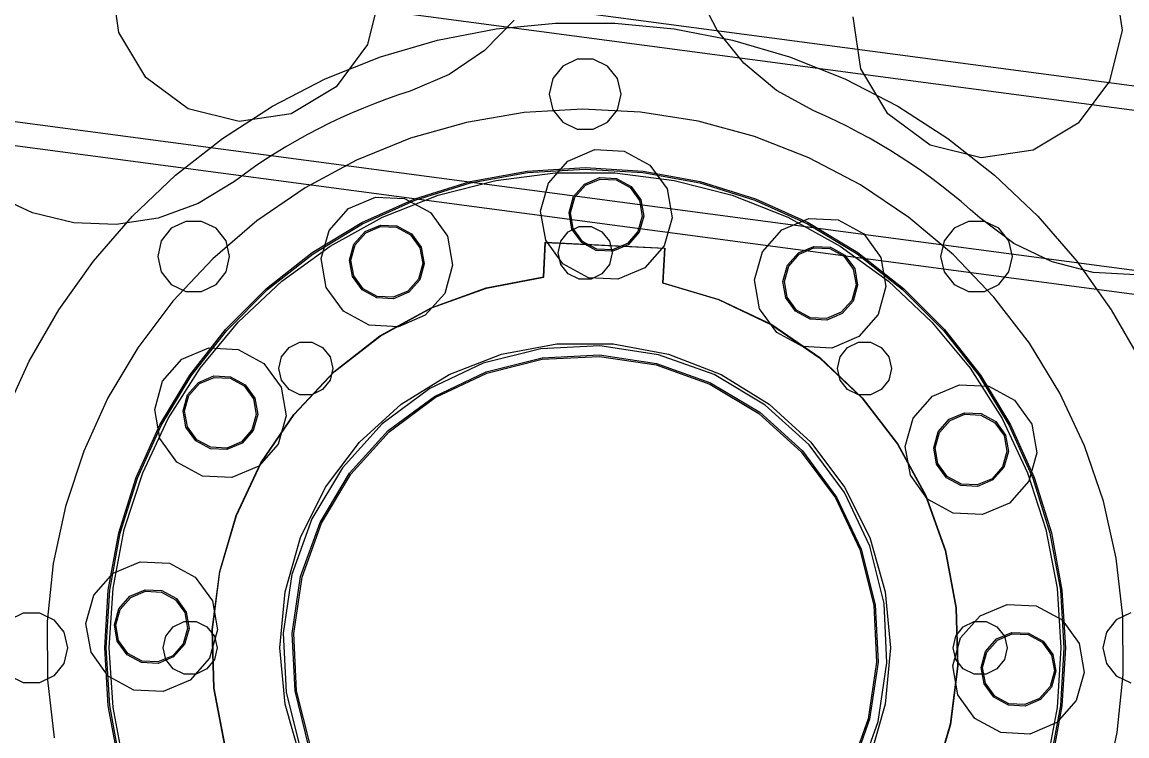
# Model space of a CAD drawing. Header units: millimetres. Extents: x -1970 to 59977, y -50268 to 6837.
# Drawn here: x 25940 to 26309.2, y 1695.6 to 1934.1 of the extents above; entities that cross this region are included whole.
import ezdxf

# ---------------------------------------------------------------- set-up
doc = ezdxf.new("R2010")
doc.units = ezdxf.units.MM
doc.layers.add('COTAS_P', color=1, linetype='Continuous', lineweight=0)
doc.layers.add('lateral_briquetadora', color=7, linetype='Continuous', lineweight=0)
doc.dimstyles.new('R19_100', dxfattribs={"dimtxt": 250, "dimasz": 150, "dimexe": 150, "dimexo": 80, "dimgap": 100, "dimtad": 1, "dimtih": 1, "dimtoh": 1, "dimdsep": 46, "dimcen": 0.09, "dimadec": 0, "dimazin": 0, "dimtfac": 1, "dimtdec": 4, "dimtofl": 0, "dimtmove": 0, "dimatfit": 3, "dimfxl": 1, "dimtolj": 1, "dimtzin": 0, "dimarcsym": 0})

# ---------------------------------------------------------------- blocks, each defined once
blk = doc.blocks.new('*D6')
at = {"layer": 'COTAS_P', "color": 0, "lineweight": -2, "transparency": 16777216}
for p, q in [((25128.19, 1262), (25128.19, 2232)), ((27628.19, 1262), (27628.19, 2232)), ((25278.19, 2082), (27478.19, 2082))]:
    blk.add_line(p, q, dxfattribs=at)
at = {"layer": 'COTAS_P', "color": 0, "transparency": 16777216}
for points in [[(25278.19, 2107), (25278.19, 2057), (25128.19, 2082)], [(27478.19, 2107), (27478.19, 2057), (27628.19, 2082)]]:
    blk.add_solid(points, dxfattribs=at)
at = {"layer": 'Defpoints', "color": 0, "transparency": 16777216}
for p in [(27628.19, 2082), (25128.19, 1182), (27628.19, 1182)]:
    blk.add_point(p, dxfattribs=at)

msp = doc.modelspace()

# ---------------------------------------------------------------- linework, layer by layer
at = {"layer": 'lateral_briquetadora'}
for p, q in [((27123.191, 1804.947), (25376.879, 2036.782)), ((27122.138, 1797.017), (25375.827, 2028.852)), ((27115.163, 1744.478), (25368.852, 1976.313)), ((27114.11, 1736.548), (25367.799, 1968.382)), ((25972.391, 1930.662), (25969.814, 1948.03)), ((26305.081, 1948.801), (26307.657, 1931.433)), ((26059.706, 1943.614), (26055.44, 1926.582)), ((26172.337, 1931.428), (26165.762, 1944.029)), ((26104.483, 1934.762), (26094.534, 1924.612)), ((26220.342, 1918.481), (26217.765, 1935.849)), ((26078.913, 1928.109), (26098.443, 1931.873)), ((26098.443, 1931.873), (26118.242, 1933.763)), ((26118.242, 1933.763), (26138.131, 1933.763)), ((26138.131, 1933.763), (26157.93, 1931.873)), ((26157.93, 1931.873), (26177.46, 1928.109)), ((26181.243, 1920.352), (26172.337, 1931.428)), ((26307.657, 1931.433), (26303.391, 1914.401)), ((25981.417, 1915.602), (25972.391, 1930.662)), ((26059.829, 1922.505), (26078.913, 1928.109)), ((26177.46, 1928.109), (26196.544, 1922.505)), ((26055.44, 1926.582), (26044.98, 1912.48)), ((26094.534, 1924.612), (26082.796, 1916.598)), ((26041.365, 1915.113), (26059.829, 1922.505)), ((26125.516, 1921.699), (26120.705, 1919.382)), ((26130.857, 1921.699), (26125.516, 1921.699)), ((26135.668, 1919.382), (26130.857, 1921.699)), ((26192.139, 1911.227), (26181.243, 1920.352)), ((26196.544, 1922.505), (26215.008, 1915.113)), ((26082.796, 1916.598), (26069.72, 1911.029)), ((26120.705, 1919.382), (26117.375, 1915.207)), ((26138.998, 1915.207), (26135.668, 1919.382)), ((26229.368, 1903.421), (26220.342, 1918.481)), ((25995.52, 1905.143), (25981.417, 1915.602)), ((26023.687, 1905.999), (26041.365, 1915.113)), ((26044.98, 1912.48), (26029.92, 1903.453)), ((26117.375, 1915.207), (26116.187, 1910)), ((26140.187, 1910), (26138.998, 1915.207)), ((26215.008, 1915.113), (26232.687, 1905.999)), ((26303.391, 1914.401), (26292.931, 1900.299)), ((26065.781, 1909.744), (26061.869, 1908.377)), ((26069.72, 1911.029), (26065.781, 1909.744)), ((26116.187, 1910), (26117.375, 1904.793)), ((26138.998, 1904.793), (26140.187, 1910)), ((26204.605, 1904.402), (26192.139, 1911.227)), ((26012.552, 1900.877), (25995.52, 1905.143)), ((26006.955, 1895.246), (26023.687, 1905.999)), ((26054.138, 1905.393), (26050.322, 1903.779)), ((26057.988, 1906.926), (26054.138, 1905.393)), ((26061.869, 1908.377), (26057.988, 1906.926)), ((26232.687, 1905.999), (26249.418, 1895.246)), ((26029.92, 1903.453), (26012.552, 1900.877)), ((26046.54, 1902.084), (26042.796, 1900.31)), ((26050.322, 1903.779), (26046.54, 1902.084)), ((26107.817, 1903.844), (26088.6, 1900.593)), ((26127.273, 1904.998), (26107.817, 1903.844)), ((26117.375, 1904.793), (26120.705, 1900.618)), ((26146.739, 1904.041), (26127.273, 1904.998)), ((26135.668, 1900.618), (26138.998, 1904.793)), ((26165.988, 1900.986), (26146.739, 1904.041)), ((26208.4, 1902.738), (26204.605, 1904.402)), ((26212.159, 1900.993), (26208.4, 1902.738)), ((26243.471, 1892.962), (26229.368, 1903.421)), ((26039.09, 1898.456), (26035.425, 1896.523)), ((26042.796, 1900.31), (26039.09, 1898.456)), ((26088.6, 1900.593), (26069.847, 1895.284)), ((26120.705, 1900.618), (26125.516, 1898.301)), ((26125.516, 1898.301), (26130.857, 1898.301)), ((26130.857, 1898.301), (26135.668, 1900.618)), ((26184.794, 1895.867), (26165.988, 1900.986)), ((26215.879, 1899.169), (26212.159, 1900.993)), ((26219.56, 1897.267), (26215.879, 1899.169)), ((26292.931, 1900.299), (26277.871, 1891.272)), ((25991.321, 1882.952), (26006.955, 1895.246)), ((26031.801, 1894.514), (26028.221, 1892.427)), ((26035.425, 1896.523), (26031.801, 1894.514)), ((26069.847, 1895.284), (26051.778, 1887.978)), ((26202.936, 1888.745), (26184.794, 1895.867)), ((26223.2, 1895.286), (26219.56, 1897.267)), ((26226.797, 1893.229), (26223.2, 1895.286)), ((26249.418, 1895.246), (26265.052, 1882.952)), ((26028.221, 1892.427), (26024.686, 1890.265)), ((26122.445, 1887.678), (26131.464, 1891.488)), ((26131.464, 1891.488), (26141.243, 1891.008)), ((26141.243, 1891.008), (26149.846, 1886.332)), ((26230.349, 1891.096), (26226.797, 1893.229)), ((26233.855, 1888.887), (26230.349, 1891.096)), ((26260.503, 1888.696), (26243.471, 1892.962)), ((26277.871, 1891.272), (26260.503, 1888.696)), ((26021.198, 1888.029), (26017.758, 1885.719)), ((26024.686, 1890.265), (26021.198, 1888.029)), ((26051.778, 1887.978), (26034.605, 1878.761)), ((26115.972, 1880.332), (26122.445, 1887.678)), ((26220.202, 1879.704), (26202.936, 1888.745)), ((26237.314, 1886.605), (26233.855, 1888.887)), ((25976.926, 1869.227), (25991.321, 1882.952)), ((26014.368, 1883.336), (26011.029, 1880.882)), ((26017.758, 1885.719), (26014.368, 1883.336)), ((26089.776, 1880.836), (26108.84, 1884.33)), ((26089.896, 1880.351), (26108.901, 1883.833)), ((26098.393, 1881.184), (26118.203, 1883.686)), ((26108.84, 1884.33), (26128.187, 1885.5)), ((26108.901, 1883.833), (26128.187, 1885)), ((26118.203, 1883.686), (26138.17, 1883.686)), ((26128.187, 1885.5), (26147.533, 1884.33)), ((26128.187, 1885), (26147.472, 1883.833)), ((26138.17, 1883.686), (26157.98, 1881.184)), ((26147.472, 1883.833), (26166.477, 1880.351)), ((26147.533, 1884.33), (26166.597, 1880.836)), ((26149.846, 1886.332), (26155.567, 1878.387)), ((26240.723, 1884.25), (26237.314, 1886.605)), ((26244.082, 1881.823), (26240.723, 1884.25)), ((26265.052, 1882.952), (26279.447, 1869.227)), ((26011.029, 1880.882), (25998.885, 1873.497)), ((26071.272, 1875.07), (26089.776, 1880.836)), ((26071.45, 1874.603), (26089.896, 1880.351)), ((26079.053, 1876.218), (26098.393, 1881.184)), ((26113.328, 1870.905), (26115.972, 1880.332)), ((26124.319, 1875.795), (26127.997, 1879.969)), ((26124.758, 1875.556), (26128.289, 1879.563)), ((26127.997, 1879.969), (26133.121, 1882.134)), ((26128.289, 1879.563), (26133.208, 1881.641)), ((26133.121, 1882.134), (26138.678, 1881.861)), ((26133.208, 1881.641), (26138.542, 1881.379)), ((26138.542, 1881.379), (26143.235, 1878.829)), ((26138.678, 1881.861), (26143.565, 1879.204)), ((26157.98, 1881.184), (26177.32, 1876.218)), ((26166.477, 1880.351), (26184.923, 1874.603)), ((26166.597, 1880.836), (26185.101, 1875.07)), ((26236.389, 1868.848), (26220.202, 1879.704)), ((26247.388, 1879.325), (26244.082, 1881.823)), ((26250.64, 1876.757), (26247.388, 1879.325)), ((25943.482, 1870.421), (25930.595, 1876.416)), ((26034.605, 1878.761), (26018.529, 1867.742)), ((26049.079, 1871.832), (26058.098, 1875.643)), ((26058.098, 1875.643), (26067.878, 1875.162)), ((26060.488, 1868.868), (26079.053, 1876.218)), ((26122.816, 1870.439), (26124.319, 1875.795)), ((26123.316, 1870.414), (26124.758, 1875.556)), ((26143.235, 1878.829), (26146.355, 1874.495)), ((26143.565, 1879.204), (26146.816, 1874.69)), ((26155.567, 1878.387), (26157.275, 1868.746)), ((26177.32, 1876.218), (26195.885, 1868.868)), ((26253.837, 1874.121), (26250.64, 1876.757)), ((25998.885, 1873.497), (25985.535, 1868.624)), ((26053.599, 1867.116), (26071.272, 1875.07)), ((26053.831, 1866.673), (26071.45, 1874.603)), ((26067.878, 1875.162), (26076.48, 1870.486)), ((26146.355, 1874.495), (26147.287, 1869.237)), ((26146.816, 1874.69), (26147.786, 1869.212)), ((26184.923, 1874.603), (26202.542, 1866.673)), ((26185.101, 1875.07), (26202.775, 1867.116)), ((26256.977, 1871.417), (26253.837, 1874.121)), ((25957.29, 1867.056), (25943.482, 1870.421)), ((25963.901, 1854.195), (25976.926, 1869.227)), ((25985.535, 1868.624), (25971.489, 1866.449)), ((26042.606, 1864.486), (26049.079, 1871.832)), ((26042.99, 1859.248), (26060.488, 1868.868)), ((26076.48, 1870.486), (26082.201, 1862.541)), ((26115.036, 1861.264), (26113.328, 1870.905)), ((26123.787, 1864.961), (26122.816, 1870.439)), ((26124.247, 1865.156), (26123.316, 1870.414)), ((26147.287, 1869.237), (26145.845, 1864.095)), ((26147.786, 1869.212), (26146.284, 1863.856)), ((26157.275, 1868.746), (26154.63, 1859.319)), ((26193.905, 1864.718), (26202.924, 1868.528)), ((26195.885, 1868.868), (26213.383, 1859.248)), ((26202.924, 1868.528), (26212.703, 1868.047)), ((26251.307, 1856.306), (26236.389, 1868.848)), ((26260.059, 1868.648), (26256.977, 1871.417)), ((26271.42, 1860.109), (26260.059, 1868.648)), ((26279.447, 1869.227), (26292.472, 1854.195)), ((25971.489, 1866.449), (25957.29, 1867.056)), ((25989.89, 1865.197), (25986.56, 1861.021)), ((25994.702, 1867.514), (25989.89, 1865.197)), ((26000.042, 1867.514), (25994.702, 1867.514)), ((26004.854, 1865.197), (26000.042, 1867.514)), ((26018.529, 1867.742), (26003.739, 1855.049)), ((26008.183, 1861.021), (26004.854, 1865.197)), ((26037.012, 1857.089), (26053.599, 1867.116)), ((26037.296, 1856.677), (26053.831, 1866.673)), ((26039.962, 1855.059), (26042.606, 1864.486)), ((26054.631, 1864.123), (26059.755, 1866.288)), ((26054.923, 1863.718), (26059.843, 1865.796)), ((26059.755, 1866.288), (26065.312, 1866.015)), ((26059.843, 1865.796), (26065.177, 1865.534)), ((26065.177, 1865.534), (26069.869, 1862.983)), ((26065.312, 1866.015), (26070.199, 1863.359)), ((26122.575, 1864.036), (26126.184, 1865.774)), ((26127.038, 1860.447), (26123.787, 1864.961)), ((26127.368, 1860.822), (26124.247, 1865.156)), ((26126.184, 1865.774), (26130.189, 1865.774)), ((26130.189, 1865.774), (26133.798, 1864.036)), ((26187.432, 1857.372), (26193.905, 1864.718)), ((26202.542, 1866.673), (26219.077, 1856.677)), ((26202.775, 1867.116), (26219.361, 1857.089)), ((26212.703, 1868.047), (26221.305, 1863.372)), ((26251.519, 1865.197), (26248.19, 1861.021)), ((26256.331, 1867.514), (26251.519, 1865.197)), ((26261.672, 1867.514), (26256.331, 1867.514)), ((26266.483, 1865.197), (26261.672, 1867.514)), ((26269.813, 1861.021), (26266.483, 1865.197)), ((25986.56, 1861.021), (25985.372, 1855.815)), ((26009.372, 1855.815), (26008.183, 1861.021)), ((26050.953, 1859.949), (26054.631, 1864.123)), ((26051.392, 1859.711), (26054.923, 1863.718)), ((26069.869, 1862.983), (26072.99, 1858.65)), ((26070.199, 1863.359), (26073.45, 1858.844)), ((26082.201, 1862.541), (26083.909, 1852.9)), ((26120.757, 1853.319), (26115.036, 1861.264)), ((26119.187, 1857), (26120.078, 1860.905)), ((26120.078, 1860.905), (26122.575, 1864.036)), ((26132.06, 1858.271), (26127.368, 1860.822)), ((26133.798, 1864.036), (26136.295, 1860.905)), ((26136.295, 1860.905), (26137.187, 1857)), ((26145.845, 1864.095), (26142.314, 1860.088)), ((26146.284, 1863.856), (26142.606, 1859.682)), ((26221.305, 1863.372), (26227.027, 1855.426)), ((26248.19, 1861.021), (26247.001, 1855.815)), ((26271.001, 1855.815), (26269.813, 1861.021)), ((26026.836, 1847.512), (26042.99, 1859.248)), ((26049.451, 1854.593), (26050.953, 1859.949)), ((26049.95, 1854.569), (26051.392, 1859.711)), ((26072.99, 1858.65), (26073.921, 1853.391)), ((26073.45, 1858.844), (26074.42, 1853.366)), ((26114.253, 1848.969), (26114.823, 1860.569)), ((26114.348, 1848.879), (26114.918, 1860.464)), ((26114.823, 1860.569), (26154.774, 1858.606)), ((26114.918, 1860.464), (26154.67, 1858.511)), ((26131.925, 1857.79), (26127.038, 1860.447)), ((26137.482, 1857.517), (26131.925, 1857.79)), ((26137.394, 1858.009), (26132.06, 1858.271)), ((26142.314, 1860.088), (26137.394, 1858.009)), ((26142.606, 1859.682), (26137.482, 1857.517)), ((26154.63, 1859.319), (26148.158, 1851.973)), ((26154.67, 1858.511), (26154.1, 1846.927)), ((26154.774, 1858.606), (26154.204, 1847.007)), ((26184.787, 1847.945), (26187.432, 1857.372)), ((26199.456, 1857.009), (26204.581, 1859.173)), ((26199.748, 1856.603), (26204.668, 1858.681)), ((26204.581, 1859.173), (26210.137, 1858.9)), ((26204.668, 1858.681), (26210.002, 1858.419)), ((26210.002, 1858.419), (26214.694, 1855.869)), ((26210.137, 1858.9), (26215.025, 1856.244)), ((26213.383, 1859.248), (26229.537, 1847.512)), ((26284.229, 1853.95), (26271.42, 1860.109)), ((25952.365, 1837.994), (25963.901, 1854.195)), ((25985.372, 1855.815), (25986.56, 1850.608)), ((26003.739, 1855.049), (25990.407, 1840.831)), ((26008.183, 1850.608), (26009.372, 1855.815)), ((26021.755, 1845.136), (26037.012, 1857.089)), ((26022.087, 1844.762), (26037.296, 1856.677)), ((26041.67, 1845.418), (26039.962, 1855.059)), ((26050.421, 1849.115), (26049.451, 1854.593)), ((26050.881, 1849.31), (26049.95, 1854.569)), ((26120.078, 1853.095), (26119.187, 1857)), ((26137.187, 1857), (26136.295, 1853.095)), ((26195.778, 1852.835), (26199.456, 1857.009)), ((26196.218, 1852.596), (26199.748, 1856.603)), ((26214.694, 1855.869), (26217.815, 1851.535)), ((26215.025, 1856.244), (26218.276, 1851.729)), ((26219.077, 1856.677), (26234.286, 1844.762)), ((26219.361, 1857.089), (26234.618, 1845.136)), ((26227.027, 1855.426), (26228.734, 1845.786)), ((26247.001, 1855.815), (26248.19, 1850.608)), ((26264.782, 1842.225), (26251.307, 1856.306)), ((26269.813, 1850.608), (26271.001, 1855.815)), ((26297.994, 1850.409), (26284.229, 1853.95)), ((26292.472, 1854.195), (26304.009, 1837.994)), ((25986.56, 1850.608), (25989.89, 1846.433)), ((26004.854, 1846.433), (26008.183, 1850.608)), ((26073.921, 1853.391), (26072.479, 1848.249)), ((26074.42, 1853.366), (26072.918, 1848.01)), ((26083.909, 1852.9), (26081.265, 1843.473)), ((26122.575, 1849.964), (26120.078, 1853.095)), ((26129.359, 1848.643), (26120.757, 1853.319)), ((26126.184, 1848.226), (26122.575, 1849.964)), ((26133.798, 1849.964), (26130.189, 1848.226)), ((26136.295, 1853.095), (26133.798, 1849.964)), ((26148.158, 1851.973), (26139.139, 1848.163)), ((26194.276, 1847.478), (26195.778, 1852.835)), ((26194.775, 1847.454), (26196.218, 1852.596)), ((26217.815, 1851.535), (26218.746, 1846.276)), ((26218.276, 1851.729), (26219.246, 1846.252)), ((26248.19, 1850.608), (26251.519, 1846.433)), ((26266.483, 1846.433), (26269.813, 1850.608)), ((26312.184, 1849.621), (26297.994, 1850.409)), ((25989.89, 1846.433), (25994.702, 1844.116)), ((26000.042, 1844.116), (26004.854, 1846.433)), ((26012.281, 1833.843), (26026.836, 1847.512)), ((26053.672, 1844.601), (26050.421, 1849.115)), ((26054.002, 1844.976), (26050.881, 1849.31)), ((26072.479, 1848.249), (26068.948, 1844.242)), ((26072.918, 1848.01), (26069.24, 1843.836)), ((26095.084, 1845.278), (26114.253, 1848.969)), ((26095.183, 1845.201), (26114.348, 1848.879)), ((26130.189, 1848.226), (26126.184, 1848.226)), ((26139.139, 1848.163), (26129.359, 1848.643)), ((26154.1, 1846.927), (26172.813, 1841.388)), ((26154.204, 1847.007), (26172.919, 1841.454)), ((26186.495, 1838.304), (26184.787, 1847.945)), ((26195.246, 1842.001), (26194.276, 1847.478)), ((26195.707, 1842.195), (26194.775, 1847.454)), ((26218.746, 1846.276), (26217.304, 1841.134)), ((26219.246, 1846.252), (26217.743, 1840.895)), ((26229.537, 1847.512), (26244.093, 1833.843)), ((26251.519, 1846.433), (26256.331, 1844.116)), ((26261.672, 1844.116), (26266.483, 1846.433)), ((25994.702, 1844.116), (26000.042, 1844.116)), ((26008.051, 1831.431), (26021.755, 1845.136)), ((26008.425, 1831.1), (26022.087, 1844.762)), ((26047.391, 1837.473), (26041.67, 1845.418)), ((26058.559, 1841.944), (26053.672, 1844.601)), ((26058.694, 1842.426), (26054.002, 1844.976)), ((26064.028, 1842.164), (26058.694, 1842.426)), ((26068.948, 1844.242), (26064.028, 1842.164)), ((26069.24, 1843.836), (26064.116, 1841.671)), ((26081.265, 1843.473), (26074.792, 1836.127)), ((26076.725, 1838.641), (26095.084, 1845.278)), ((26076.827, 1838.577), (26095.183, 1845.201)), ((26228.734, 1845.786), (26226.09, 1836.358)), ((26234.286, 1844.762), (26247.948, 1831.1)), ((26234.618, 1845.136), (26248.323, 1831.431)), ((26256.331, 1844.116), (26261.672, 1844.116)), ((25990.407, 1840.831), (25978.692, 1825.256)), ((26064.116, 1841.671), (26058.559, 1841.944)), ((26059.627, 1829.222), (26076.725, 1838.641)), ((26172.813, 1841.388), (26190.431, 1832.996)), ((26172.919, 1841.454), (26190.539, 1833.05)), ((26198.497, 1837.486), (26195.246, 1842.001)), ((26198.828, 1837.861), (26195.707, 1842.195)), ((26217.304, 1841.134), (26213.773, 1837.127)), ((26217.743, 1840.895), (26214.066, 1836.721)), ((26276.656, 1826.769), (26264.782, 1842.225)), ((25942.42, 1820.769), (25952.365, 1837.994)), ((26055.994, 1832.797), (26047.391, 1837.473)), ((26059.729, 1829.169), (26076.827, 1838.577)), ((26074.792, 1836.127), (26065.773, 1832.317)), ((26192.217, 1830.358), (26186.495, 1838.304)), ((26203.385, 1834.83), (26198.497, 1837.486)), ((26203.52, 1835.311), (26198.828, 1837.861)), ((26208.854, 1835.049), (26203.52, 1835.311)), ((26213.773, 1837.127), (26208.854, 1835.049)), ((26214.066, 1836.721), (26208.941, 1834.557)), ((26226.09, 1836.358), (26219.617, 1829.012)), ((26304.009, 1837.994), (26313.953, 1820.769)), ((25996.098, 1816.174), (26008.051, 1831.431)), ((25999.553, 1818.458), (26012.281, 1833.843)), ((26065.773, 1832.317), (26055.994, 1832.797)), ((26190.431, 1832.996), (26206.524, 1821.958)), ((26190.539, 1833.05), (26206.631, 1822)), ((26208.941, 1834.557), (26203.385, 1834.83)), ((26244.093, 1833.843), (26256.82, 1818.458)), ((26248.323, 1831.431), (26260.275, 1816.174)), ((25996.509, 1815.89), (26008.425, 1831.1)), ((26044.208, 1817.25), (26059.627, 1829.222)), ((26044.31, 1817.208), (26059.729, 1829.169)), ((26200.819, 1825.683), (26192.217, 1830.358)), ((26219.617, 1829.012), (26210.598, 1825.202)), ((26247.948, 1831.1), (26259.864, 1815.89)), ((25978.692, 1825.256), (25968.728, 1808.505)), ((25993.465, 1821.427), (26002.484, 1825.237)), ((26002.484, 1825.237), (26012.264, 1824.757)), ((26012.264, 1824.757), (26020.866, 1820.081)), ((26026.74, 1822.243), (26029.237, 1825.375)), ((26029.237, 1825.375), (26032.846, 1827.112)), ((26032.846, 1827.112), (26036.851, 1827.112)), ((26036.851, 1827.112), (26040.46, 1825.375)), ((26040.46, 1825.375), (26042.957, 1822.243)), ((26113.367, 1824.907), (26094.161, 1820.096)), ((26100.273, 1823.106), (26118.775, 1826.565)), ((26133.142, 1825.878), (26113.367, 1824.907)), ((26118.775, 1826.565), (26137.598, 1826.565)), ((26152.728, 1822.973), (26133.142, 1825.878)), ((26137.598, 1826.565), (26156.1, 1823.106)), ((26210.598, 1825.202), (26200.819, 1825.683)), ((26213.416, 1822.243), (26215.913, 1825.375)), ((26215.913, 1825.375), (26219.522, 1827.112)), ((26219.522, 1827.112), (26223.527, 1827.112)), ((26223.527, 1827.112), (26227.136, 1825.375)), ((26227.136, 1825.375), (26229.633, 1822.243)), ((26286.789, 1810.12), (26276.656, 1826.769)), ((25934.158, 1802.677), (25942.42, 1820.769)), ((25986.992, 1814.081), (25993.465, 1821.427)), ((26025.848, 1818.338), (26026.74, 1822.243)), ((26042.957, 1822.243), (26043.848, 1818.338)), ((26082.721, 1816.307), (26100.273, 1823.106)), ((26095.171, 1817.271), (26113.807, 1821.939)), ((26095.34, 1816.801), (26113.88, 1821.445)), ((26113.807, 1821.939), (26132.995, 1822.882)), ((26113.88, 1821.445), (26132.971, 1822.383)), ((26132.971, 1822.383), (26151.877, 1819.578)), ((26132.995, 1822.882), (26151.999, 1820.063)), ((26171.37, 1816.303), (26152.728, 1822.973)), ((26156.1, 1823.106), (26173.652, 1816.307)), ((26206.524, 1821.958), (26220.697, 1808.543)), ((26206.631, 1822), (26220.803, 1808.575)), ((26212.525, 1818.338), (26213.416, 1822.243)), ((26229.633, 1822.243), (26230.525, 1818.338)), ((25988.854, 1801.599), (25999.553, 1818.458)), ((26020.866, 1820.081), (26026.587, 1812.136)), ((26026.74, 1814.433), (26025.848, 1818.338)), ((26030.845, 1803.02), (26044.208, 1817.25)), ((26030.946, 1802.987), (26044.31, 1817.208)), ((26043.848, 1818.338), (26042.957, 1814.433)), ((26094.161, 1820.096), (26076.262, 1811.631)), ((26077.805, 1809.057), (26095.171, 1817.271)), ((26078.062, 1808.629), (26095.34, 1816.801)), ((26151.877, 1819.578), (26169.873, 1813.139)), ((26151.999, 1820.063), (26170.087, 1813.591)), ((26213.416, 1814.433), (26212.525, 1818.338)), ((26230.525, 1818.338), (26229.633, 1814.433)), ((26256.82, 1818.458), (26267.519, 1801.599)), ((25984.348, 1804.654), (25986.992, 1814.081)), ((25986.071, 1799.588), (25996.098, 1816.174)), ((25986.514, 1799.356), (25996.509, 1815.89)), ((25995.339, 1809.544), (25999.017, 1813.718)), ((25995.778, 1809.305), (25999.309, 1813.312)), ((25999.017, 1813.718), (26004.141, 1815.883)), ((25999.309, 1813.312), (26004.229, 1815.39)), ((26004.141, 1815.883), (26009.698, 1815.61)), ((26004.229, 1815.39), (26009.563, 1815.128)), ((26009.563, 1815.128), (26014.255, 1812.578)), ((26009.698, 1815.61), (26014.585, 1812.953)), ((26014.585, 1812.953), (26017.836, 1808.439)), ((26029.237, 1811.302), (26026.74, 1814.433)), ((26042.957, 1814.433), (26040.46, 1811.302)), ((26066.718, 1806.398), (26082.721, 1816.307)), ((26169.873, 1813.139), (26186.267, 1803.313)), ((26170.087, 1813.591), (26186.565, 1803.714)), ((26188.352, 1806.124), (26171.37, 1816.303)), ((26173.652, 1816.307), (26189.655, 1806.398)), ((26215.913, 1811.302), (26213.416, 1814.433)), ((26229.633, 1814.433), (26227.136, 1811.302)), ((26244.31, 1809.104), (26253.329, 1812.914)), ((26253.329, 1812.914), (26263.108, 1812.433)), ((26259.864, 1815.89), (26269.86, 1799.356)), ((26260.275, 1816.174), (26270.302, 1799.588)), ((25993.837, 1804.188), (25995.339, 1809.544)), ((25994.336, 1804.163), (25995.778, 1809.305)), ((26014.255, 1812.578), (26017.376, 1808.244)), ((26026.587, 1812.136), (26028.295, 1802.495)), ((26032.846, 1809.564), (26029.237, 1811.302)), ((26036.851, 1809.564), (26032.846, 1809.564)), ((26040.46, 1811.302), (26036.851, 1809.564)), ((26076.262, 1811.631), (26060.359, 1799.836)), ((26219.522, 1809.564), (26215.913, 1811.302)), ((26223.527, 1809.564), (26219.522, 1809.564)), ((26227.136, 1811.302), (26223.527, 1809.564)), ((26237.837, 1801.758), (26244.31, 1809.104)), ((26263.108, 1812.433), (26271.711, 1807.758)), ((26295.062, 1792.473), (26286.789, 1810.12)), ((25968.728, 1808.505), (25960.635, 1790.775)), ((26017.376, 1808.244), (26018.307, 1802.985)), ((26017.836, 1808.439), (26018.807, 1802.961)), ((26052.808, 1793.717), (26066.718, 1806.398)), ((26062.374, 1797.613), (26077.805, 1809.057)), ((26062.71, 1797.243), (26078.062, 1808.629)), ((26203.023, 1792.827), (26188.352, 1806.124)), ((26189.655, 1806.398), (26203.565, 1793.717)), ((26220.697, 1808.543), (26232.603, 1793.08)), ((26220.803, 1808.575), (26232.707, 1793.103)), ((26271.711, 1807.758), (26277.432, 1799.812)), ((25986.056, 1795.013), (25984.348, 1804.654)), ((25994.807, 1798.71), (25993.837, 1804.188)), ((25995.267, 1798.904), (25994.336, 1804.163)), ((26018.307, 1802.985), (26016.865, 1797.843)), ((26018.807, 1802.961), (26017.304, 1797.605)), ((26019.865, 1786.879), (26030.845, 1803.02)), ((26019.966, 1786.854), (26030.946, 1802.987)), ((26028.295, 1802.495), (26025.651, 1793.068)), ((26186.267, 1803.313), (26200.429, 1790.477)), ((26186.565, 1803.714), (26200.8, 1790.813)), ((26235.193, 1792.331), (26237.837, 1801.758)), ((26249.862, 1801.395), (26254.986, 1803.559)), ((26250.154, 1800.989), (26255.073, 1803.067)), ((26254.986, 1803.559), (26260.543, 1803.286)), ((26255.073, 1803.067), (26260.407, 1802.805)), ((26260.407, 1802.805), (26265.1, 1800.255)), ((26260.543, 1803.286), (26265.43, 1800.63)), ((25978.116, 1781.914), (25986.071, 1799.588)), ((25978.584, 1781.737), (25986.514, 1799.356)), ((25980.352, 1783.532), (25988.854, 1801.599)), ((25998.058, 1794.196), (25994.807, 1798.71)), ((25998.388, 1794.571), (25995.267, 1798.904)), ((26060.359, 1799.836), (26047.063, 1785.166)), ((26246.184, 1797.221), (26249.862, 1801.395)), ((26246.623, 1796.982), (26250.154, 1800.989)), ((26265.1, 1800.255), (26268.22, 1795.921)), ((26265.43, 1800.63), (26268.681, 1796.115)), ((26267.519, 1801.599), (26276.021, 1783.532)), ((26269.86, 1799.356), (26277.789, 1781.737)), ((26270.302, 1799.588), (26278.257, 1781.914)), ((26277.432, 1799.812), (26279.14, 1790.172)), ((25991.777, 1787.068), (25986.056, 1795.013)), ((26003.08, 1792.02), (25998.388, 1794.571)), ((26016.865, 1797.843), (26013.334, 1793.836)), ((26017.304, 1797.605), (26013.626, 1793.431)), ((26049.472, 1783.379), (26062.374, 1797.613)), ((26049.874, 1783.081), (26062.71, 1797.243)), ((26244.681, 1791.864), (26246.184, 1797.221)), ((26245.181, 1791.84), (26246.623, 1796.982)), ((26268.22, 1795.921), (26269.152, 1790.662)), ((26268.681, 1796.115), (26269.651, 1790.638)), ((25960.635, 1790.775), (25954.505, 1772.274)), ((26002.945, 1791.539), (25998.058, 1794.196)), ((26008.502, 1791.266), (26002.945, 1791.539)), ((26008.415, 1791.758), (26003.08, 1792.02)), ((26013.334, 1793.836), (26008.415, 1791.758)), ((26013.626, 1793.431), (26008.502, 1791.266)), ((26025.651, 1793.068), (26019.178, 1785.722)), ((26041.464, 1778.696), (26052.808, 1793.717)), ((26200.8, 1790.813), (26212.244, 1775.382)), ((26214.817, 1776.924), (26203.023, 1792.827)), ((26203.565, 1793.717), (26214.909, 1778.696)), ((26232.603, 1793.08), (26241.949, 1775.949)), ((26232.707, 1793.103), (26242.052, 1775.964)), ((26236.901, 1782.69), (26235.193, 1792.331)), ((26245.652, 1786.387), (26244.681, 1791.864)), ((26246.112, 1786.581), (26245.181, 1791.84)), ((26269.152, 1790.662), (26267.71, 1785.52)), ((26301.379, 1774.035), (26295.062, 1792.473)), ((26000.38, 1782.392), (25991.777, 1787.068)), ((26200.429, 1790.477), (26211.815, 1775.125)), ((26269.651, 1790.638), (26268.149, 1785.281)), ((26279.14, 1790.172), (26276.495, 1780.745)), ((25974.182, 1764.542), (25980.352, 1783.532)), ((26019.178, 1785.722), (26010.159, 1781.911)), ((26011.538, 1769.223), (26019.865, 1786.879)), ((26011.638, 1769.205), (26019.966, 1786.854)), ((26047.063, 1785.166), (26036.884, 1768.183)), ((26039.596, 1766.9), (26049.472, 1783.379)), ((26248.903, 1781.872), (26245.652, 1786.387)), ((26249.233, 1782.247), (26246.112, 1786.581)), ((26267.71, 1785.52), (26264.179, 1781.513)), ((26268.149, 1785.281), (26264.471, 1781.108)), ((26276.021, 1783.532), (26282.191, 1764.542)), ((25972.35, 1763.41), (25978.116, 1781.914)), ((25972.836, 1763.291), (25978.584, 1781.737)), ((26010.159, 1781.911), (26000.38, 1782.392)), ((26040.048, 1766.687), (26049.874, 1783.081)), ((26242.622, 1774.745), (26236.901, 1782.69)), ((26253.79, 1779.216), (26248.903, 1781.872)), ((26253.925, 1779.697), (26249.233, 1782.247)), ((26259.259, 1779.435), (26253.925, 1779.697)), ((26264.179, 1781.513), (26259.259, 1779.435)), ((26264.471, 1781.108), (26259.347, 1778.943)), ((26276.495, 1780.745), (26270.023, 1773.398)), ((26277.789, 1781.737), (26283.537, 1763.291)), ((26278.257, 1781.914), (26284.023, 1763.41)), ((26033.074, 1761.847), (26041.464, 1778.696)), ((26223.283, 1759.026), (26214.817, 1776.924)), ((26214.909, 1778.696), (26223.299, 1761.847)), ((26241.949, 1775.949), (26248.507, 1757.569)), ((26242.052, 1775.964), (26248.608, 1757.577)), ((26259.347, 1778.943), (26253.79, 1779.216)), ((25954.505, 1772.274), (25950.412, 1753.218)), ((26211.815, 1775.125), (26219.987, 1757.847)), ((26212.244, 1775.382), (26220.458, 1758.015)), ((26251.224, 1770.069), (26242.622, 1774.745)), ((26270.023, 1773.398), (26261.004, 1769.588)), ((26305.665, 1755.022), (26301.379, 1774.035)), ((26006.067, 1750.484), (26011.538, 1769.223)), ((26006.167, 1750.473), (26011.638, 1769.205)), ((26261.004, 1769.588), (26251.224, 1770.069)), ((26036.884, 1768.183), (26030.213, 1749.541)), ((26033.124, 1748.812), (26039.596, 1766.9)), ((26033.609, 1748.691), (26040.048, 1766.687)), ((25968.857, 1744.346), (25972.35, 1763.41)), ((25969.353, 1744.286), (25972.836, 1763.291)), ((25970.44, 1744.928), (25974.182, 1764.542)), ((26027.923, 1743.742), (26033.074, 1761.847)), ((26223.299, 1761.847), (26228.45, 1743.742)), ((26282.191, 1764.542), (26285.933, 1744.928)), ((26283.537, 1763.291), (26287.02, 1744.286)), ((26284.023, 1763.41), (26287.516, 1744.346)), ((26219.987, 1757.847), (26224.631, 1739.306)), ((26220.458, 1758.015), (26225.126, 1739.38)), ((26228.093, 1739.82), (26223.283, 1759.026)), ((26248.507, 1757.569), (26252.115, 1738.39)), ((26248.608, 1757.577), (26252.216, 1738.392)), ((25970.505, 1749.967), (25979.524, 1753.778)), ((25979.524, 1753.778), (25989.303, 1753.297)), ((26307.871, 1735.658), (26305.665, 1755.022)), ((25950.412, 1753.218), (25948.403, 1733.832)), ((25989.303, 1753.297), (25997.905, 1748.621)), ((26003.587, 1731.121), (26006.067, 1750.484)), ((26003.687, 1731.116), (26006.167, 1750.473)), ((25964.032, 1742.621), (25970.505, 1749.967)), ((25997.905, 1748.621), (26003.627, 1740.676)), ((26030.213, 1749.541), (26027.308, 1729.956)), ((26030.305, 1729.809), (26033.124, 1748.812)), ((26030.804, 1729.784), (26033.609, 1748.691)), ((25967.687, 1725), (25968.857, 1744.346)), ((25968.187, 1725), (25969.353, 1744.286)), ((25969.187, 1725), (25970.44, 1744.928)), ((25976.057, 1742.258), (25981.181, 1744.423)), ((25976.349, 1741.853), (25981.268, 1743.931)), ((25981.181, 1744.423), (25986.737, 1744.15)), ((25981.268, 1743.931), (25986.602, 1743.669)), ((25986.602, 1743.669), (25991.294, 1741.118)), ((25986.737, 1744.15), (25991.625, 1741.494)), ((26026.187, 1725), (26027.923, 1743.742)), ((26228.45, 1743.742), (26230.187, 1725)), ((26285.933, 1744.928), (26287.187, 1725)), ((26287.02, 1744.286), (26288.187, 1725)), ((26287.516, 1744.346), (26288.687, 1725)), ((25961.388, 1733.194), (25964.032, 1742.621)), ((25972.379, 1738.084), (25976.057, 1742.258)), ((25972.818, 1737.846), (25976.349, 1741.853)), ((25991.294, 1741.118), (25994.415, 1736.785)), ((25991.625, 1741.494), (25994.876, 1736.979)), ((26003.627, 1740.676), (26005.335, 1731.035)), ((26224.631, 1739.306), (26225.569, 1720.216)), ((26225.126, 1739.38), (26226.069, 1720.191)), ((26229.065, 1720.044), (26228.093, 1739.82)), ((26260.156, 1735.738), (26269.175, 1739.548)), ((26269.175, 1739.548), (26278.954, 1739.068)), ((26278.954, 1739.068), (26287.556, 1734.392)), ((25935.705, 1734.382), (25940.516, 1736.699)), ((25940.516, 1736.699), (25945.857, 1736.699)), ((25945.857, 1736.699), (25950.668, 1734.382)), ((25970.876, 1732.728), (25972.379, 1738.084)), ((25971.376, 1732.704), (25972.818, 1737.846)), ((25994.415, 1736.785), (25995.347, 1731.526)), ((25994.876, 1736.979), (25995.846, 1731.501)), ((26252.115, 1738.39), (26252.686, 1718.884)), ((26252.216, 1738.392), (26252.786, 1718.879)), ((26253.683, 1728.392), (26260.156, 1735.738)), ((26310.516, 1736.699), (26305.705, 1734.382)), ((26307.97, 1716.168), (26307.871, 1735.658)), ((25948.403, 1733.832), (25948.502, 1714.342)), ((25950.668, 1734.382), (25953.998, 1730.207)), ((25963.095, 1723.553), (25961.388, 1733.194)), ((25971.847, 1727.25), (25970.876, 1732.728)), ((25972.307, 1727.445), (25971.376, 1732.704)), ((25988.078, 1728.905), (25990.575, 1732.036)), ((25990.575, 1732.036), (25994.184, 1733.774)), ((25994.184, 1733.774), (25998.189, 1733.774)), ((25998.189, 1733.774), (26001.798, 1732.036)), ((26001.798, 1732.036), (26004.295, 1728.905)), ((26252.078, 1728.905), (26254.575, 1732.036)), ((26254.575, 1732.036), (26258.184, 1733.774)), ((26258.184, 1733.774), (26262.189, 1733.774)), ((26262.189, 1733.774), (26265.798, 1732.036)), ((26265.798, 1732.036), (26268.295, 1728.905)), ((26287.556, 1734.392), (26293.278, 1726.447)), ((26305.705, 1734.382), (26302.375, 1730.207)), ((25953.998, 1730.207), (25955.187, 1725)), ((25987.187, 1725), (25988.078, 1728.905)), ((25995.347, 1731.526), (25993.904, 1726.384)), ((25995.846, 1731.501), (25994.344, 1726.145)), ((26005.335, 1731.035), (26002.69, 1721.608)), ((26004.163, 1711.554), (26003.587, 1731.121)), ((26004.263, 1711.565), (26003.687, 1731.116)), ((26004.295, 1728.905), (26005.187, 1725)), ((26027.308, 1729.956), (26028.28, 1710.18)), ((26031.247, 1710.62), (26030.305, 1729.809)), ((26031.742, 1710.694), (26030.804, 1729.784)), ((26251.038, 1718.965), (26253.683, 1728.392)), ((26251.187, 1725), (26252.078, 1728.905)), ((26262.029, 1723.855), (26265.707, 1728.029)), ((26265.707, 1728.029), (26270.832, 1730.194)), ((26265.999, 1727.623), (26270.919, 1729.701)), ((26268.295, 1728.905), (26269.187, 1725)), ((26270.832, 1730.194), (26276.388, 1729.921)), ((26270.919, 1729.701), (26276.253, 1729.439)), ((26276.253, 1729.439), (26280.945, 1726.889)), ((26276.388, 1729.921), (26281.276, 1727.264)), ((26302.375, 1730.207), (26301.187, 1725)), ((25955.187, 1725), (25953.998, 1719.793)), ((25968.857, 1705.654), (25967.687, 1725)), ((25969.353, 1705.714), (25968.187, 1725)), ((25970.44, 1705.072), (25969.187, 1725)), ((25975.097, 1722.736), (25971.847, 1727.25)), ((25975.428, 1723.111), (25972.307, 1727.445)), ((25988.078, 1721.095), (25987.187, 1725)), ((25993.904, 1726.384), (25990.374, 1722.377)), ((25994.344, 1726.145), (25990.666, 1721.971)), ((26005.187, 1725), (26004.295, 1721.095)), ((26027.923, 1706.258), (26026.187, 1725)), ((26230.187, 1725), (26228.45, 1706.258)), ((26252.078, 1721.095), (26251.187, 1725)), ((26262.469, 1723.616), (26265.999, 1727.623)), ((26269.187, 1725), (26268.295, 1721.095)), ((26280.945, 1726.889), (26284.066, 1722.555)), ((26281.276, 1727.264), (26284.527, 1722.75)), ((26287.187, 1725), (26285.933, 1705.072)), ((26288.187, 1725), (26287.02, 1705.714)), ((26288.687, 1725), (26287.516, 1705.654)), ((26293.278, 1726.447), (26294.985, 1716.806)), ((26301.187, 1725), (26302.375, 1719.793)), ((25968.817, 1715.608), (25963.095, 1723.553)), ((25979.985, 1720.079), (25975.097, 1722.736)), ((25980.12, 1720.561), (25975.428, 1723.111)), ((25985.454, 1720.299), (25980.12, 1720.561)), ((25990.374, 1722.377), (25985.454, 1720.299)), ((25990.666, 1721.971), (25985.541, 1719.806)), ((25990.575, 1717.964), (25988.078, 1721.095)), ((26002.69, 1721.608), (25996.218, 1714.262)), ((26004.295, 1721.095), (26001.798, 1717.964)), ((26254.575, 1717.964), (26252.078, 1721.095)), ((26260.527, 1718.499), (26262.029, 1723.855)), ((26261.026, 1718.474), (26262.469, 1723.616)), ((26268.295, 1721.095), (26265.798, 1717.964)), ((26284.066, 1722.555), (26284.997, 1717.296)), ((26284.527, 1722.75), (26285.497, 1717.272)), ((25953.998, 1719.793), (25950.668, 1715.618)), ((25985.541, 1719.806), (25979.985, 1720.079)), ((25994.184, 1716.226), (25990.575, 1717.964)), ((26001.798, 1717.964), (25998.189, 1716.226)), ((26225.569, 1720.216), (26222.765, 1701.309)), ((26226.069, 1720.191), (26223.25, 1701.188)), ((26226.16, 1700.459), (26229.065, 1720.044)), ((26252.686, 1718.884), (26250.197, 1699.483)), ((26252.786, 1718.879), (26250.295, 1699.462)), ((26252.746, 1709.324), (26251.038, 1718.965)), ((26258.184, 1716.226), (26254.575, 1717.964)), ((26261.497, 1713.021), (26260.527, 1718.499)), ((26261.958, 1713.215), (26261.026, 1718.474)), ((26265.798, 1717.964), (26262.189, 1716.226)), ((26284.997, 1717.296), (26283.555, 1712.154)), ((26285.497, 1717.272), (26283.994, 1711.916)), ((26294.985, 1716.806), (26292.341, 1707.379)), ((26302.375, 1719.793), (26305.705, 1715.618)), ((25940.516, 1713.301), (25935.705, 1715.618)), ((25945.857, 1713.301), (25940.516, 1713.301)), ((25950.668, 1715.618), (25945.857, 1713.301)), ((25948.502, 1714.342), (25950.708, 1694.978)), ((25977.419, 1710.932), (25968.817, 1715.608)), ((25996.218, 1714.262), (25987.198, 1710.452)), ((25998.189, 1716.226), (25994.184, 1716.226)), ((26262.189, 1716.226), (26258.184, 1716.226)), ((26265.079, 1708.882), (26261.958, 1713.215)), ((26305.705, 1715.618), (26310.516, 1713.301)), ((26305.961, 1696.782), (26307.97, 1716.168)), ((25987.198, 1710.452), (25977.419, 1710.932)), ((26007.794, 1692.318), (26004.163, 1711.554)), ((26007.89, 1692.344), (26004.263, 1711.565)), ((26028.28, 1710.18), (26033.091, 1690.974)), ((26035.915, 1691.985), (26031.247, 1710.62)), ((26036.386, 1692.153), (26031.742, 1710.694)), ((26264.748, 1708.506), (26261.497, 1713.021)), ((26283.555, 1712.154), (26280.024, 1708.147)), ((26283.994, 1711.916), (26280.317, 1707.742)), ((26033.074, 1688.153), (26027.923, 1706.258)), ((26228.45, 1706.258), (26223.299, 1688.153)), ((26258.468, 1701.379), (26252.746, 1709.324)), ((26269.636, 1705.85), (26264.748, 1708.506)), ((26269.771, 1706.331), (26265.079, 1708.882)), ((26275.192, 1705.577), (26269.636, 1705.85)), ((26275.105, 1706.069), (26269.771, 1706.331)), ((26280.024, 1708.147), (26275.105, 1706.069)), ((26280.317, 1707.742), (26275.192, 1705.577)), ((26292.341, 1707.379), (26285.868, 1700.033)), ((25972.35, 1686.59), (25968.857, 1705.654)), ((25972.836, 1686.709), (25969.353, 1705.714)), ((25974.182, 1685.458), (25970.44, 1705.072)), ((26285.933, 1705.072), (26282.191, 1685.458)), ((26287.02, 1705.714), (26283.537, 1686.709)), ((26287.516, 1705.654), (26284.023, 1686.59)), ((26222.765, 1701.309), (26216.326, 1683.313)), ((26223.25, 1701.188), (26216.778, 1683.1)), ((26219.489, 1681.817), (26226.16, 1700.459)), ((26250.197, 1699.483), (26244.703, 1680.71)), ((26250.295, 1699.462), (26244.796, 1680.675)), ((26267.07, 1696.703), (26258.468, 1701.379)), ((26285.868, 1700.033), (26276.849, 1696.222)), ((26276.849, 1696.222), (26267.07, 1696.703)), ((26301.868, 1677.726), (26305.961, 1696.782))]:
    msp.add_line(p, q, dxfattribs=at)

# ---------------------------------------------------------------- dimensions: what is measured, and where the dimension line sits
at = {"layer": 'COTAS_P'}
dim = msp.add_aligned_dim(p1=(25128.187, 1182), p2=(27628.187, 1182), distance=900, text='<> P', dimstyle='R19_100', dxfattribs=at)
dim.commit()
dim.dimension.update_dxf_attribs({"geometry": '*D6', "text_midpoint": (26378.187, 2082)})

doc.saveas('drawing.dxf')
